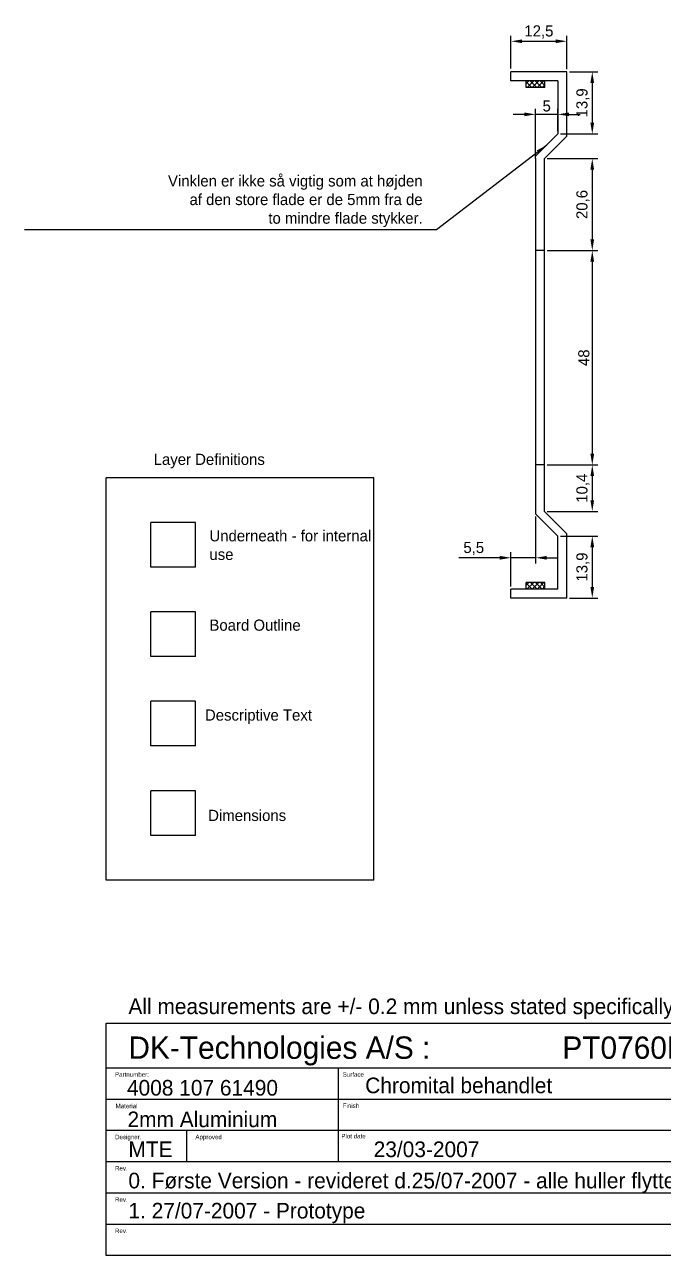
# Model space of a CAD drawing. Header units: millimetres. Extents: x -18 to 411, y -84 to 264.
# Drawn here: x -18.3 to 125.1, y -84 to 191.5 of the extents above; entities that cross this region are included whole.
import ezdxf

# ---------------------------------------------------------------- set-up
doc = ezdxf.new("R2010")
doc.units = ezdxf.units.MM
for name, color, linetype in [('Descriptive Text', 9, 'Continuous'), ('dimensions', 151, 'Continuous'), ('underneath', 9, 'Continuous')]:
    doc.layers.add(name, color=color, linetype=linetype)
doc.dimstyles.new('ISO-25', dxfattribs={"dimtxt": 2.5, "dimasz": 2.5, "dimexe": 1.25, "dimexo": 0.625, "dimtad": 1, "dimzin": 9, "dimtxsty": 'Standard', "dimcen": 2.5, "dimadec": 0, "dimazin": 0, "dimtfac": 1, "dimtmove": 0, "dimatfit": 3, "dimfxl": 0, "dimarcsym": 0})

# ---------------------------------------------------------------- blocks, each defined once
blk = doc.blocks.new('*D62')
at = {"layer": 'Defpoints', "color": 0}
for p in [(103.2, 187.74), (90.7, 181), (103.2, 180.9)]:
    blk.add_point(p, dxfattribs=at)
at = {"layer": 'dimensions', "color": 0, "lineweight": -2}
for p, q in [((90.7, 181.62), (90.7, 188.99)), ((93.2, 187.74), (100.7, 187.74)), ((103.2, 181.52), (103.2, 188.99))]:
    blk.add_line(p, q, dxfattribs=at)
at = {"layer": 'dimensions', "color": 0}
for points in [[(93.2, 188.16), (93.2, 187.33), (90.7, 187.74)], [(100.7, 188.16), (100.7, 187.33), (103.2, 187.74)]]:
    blk.add_solid(points, dxfattribs=at)
at = {"layer": 'dimensions', "color": 0, "insert": (96.95, 189.83), "char_height": 2.5, "attachment_point": 5}
blk.add_mtext('12,5', dxfattribs=at)
blk = doc.blocks.new('*D63')
at = {"layer": 'Defpoints', "color": 0}
for p in [(103.2, 180.9), (101.2, 167), (108.91, 167)]:
    blk.add_point(p, dxfattribs=at)
at = {"layer": 'dimensions', "color": 0, "lineweight": -2}
for p, q in [((103.82, 180.9), (110.16, 180.9)), ((108.91, 178.4), (108.91, 169.5)), ((101.82, 167), (110.16, 167))]:
    blk.add_line(p, q, dxfattribs=at)
at = {"layer": 'dimensions', "color": 0}
for points in [[(108.49, 178.4), (109.32, 178.4), (108.91, 180.9)], [(108.49, 169.5), (109.32, 169.5), (108.91, 167)]]:
    blk.add_solid(points, dxfattribs=at)
at = {"layer": 'dimensions', "color": 0, "insert": (106.82, 173.95), "char_height": 2.5, "attachment_point": 5, "rotation": 90}
blk.add_mtext('13,9', dxfattribs=at)
blk = doc.blocks.new('*D64')
at = {"layer": 'Defpoints', "color": 0}
for p in [(98.2, 161.5), (98.2, 140.9), (108.91, 140.9)]:
    blk.add_point(p, dxfattribs=at)
at = {"layer": 'dimensions', "color": 0, "lineweight": -2}
for p, q in [((98.82, 161.5), (110.16, 161.5)), ((108.91, 159), (108.91, 143.4)), ((98.82, 140.9), (110.16, 140.9))]:
    blk.add_line(p, q, dxfattribs=at)
at = {"layer": 'dimensions', "color": 0}
for points in [[(108.49, 159), (109.32, 159), (108.91, 161.5)], [(108.49, 143.4), (109.32, 143.4), (108.91, 140.9)]]:
    blk.add_solid(points, dxfattribs=at)
at = {"layer": 'dimensions', "color": 0, "insert": (106.82, 151.2), "char_height": 2.5, "attachment_point": 5, "rotation": 90}
blk.add_mtext('20,6', dxfattribs=at)
blk = doc.blocks.new('*D65')
at = {"layer": 'Defpoints', "color": 0}
for p in [(98.2, 140.9), (98.2, 92.9), (108.91, 92.9)]:
    blk.add_point(p, dxfattribs=at)
at = {"layer": 'dimensions', "color": 0, "lineweight": -2}
for p, q in [((98.82, 140.9), (110.16, 140.9)), ((108.91, 138.4), (108.91, 95.4)), ((98.82, 92.9), (110.16, 92.9))]:
    blk.add_line(p, q, dxfattribs=at)
at = {"layer": 'dimensions', "color": 0}
for points in [[(108.49, 138.4), (109.32, 138.4), (108.91, 140.9)], [(108.49, 95.4), (109.32, 95.4), (108.91, 92.9)]]:
    blk.add_solid(points, dxfattribs=at)
at = {"layer": 'dimensions', "color": 0, "insert": (107.03, 116.9), "char_height": 2.5, "attachment_point": 5, "rotation": 90}
blk.add_mtext('48', dxfattribs=at)
blk = doc.blocks.new('*D66')
at = {"layer": 'Defpoints', "color": 0}
for p in [(98.2, 92.9), (98.2, 82.5), (108.91, 82.5)]:
    blk.add_point(p, dxfattribs=at)
at = {"layer": 'dimensions', "color": 0, "lineweight": -2}
for p, q in [((98.82, 92.9), (110.16, 92.9)), ((108.91, 90.4), (108.91, 85)), ((98.82, 82.5), (110.16, 82.5))]:
    blk.add_line(p, q, dxfattribs=at)
at = {"layer": 'dimensions', "color": 0}
for points in [[(108.49, 90.4), (109.32, 90.4), (108.91, 92.9)], [(108.49, 85), (109.32, 85), (108.91, 82.5)]]:
    blk.add_solid(points, dxfattribs=at)
at = {"layer": 'dimensions', "color": 0, "insert": (106.82, 87.7), "char_height": 2.5, "attachment_point": 5, "rotation": 90}
blk.add_mtext('10,4', dxfattribs=at)
blk = doc.blocks.new('*D67')
at = {"layer": 'Defpoints', "color": 0}
for p in [(101.2, 77), (103.2, 63.1), (108.91, 63.1)]:
    blk.add_point(p, dxfattribs=at)
at = {"layer": 'dimensions', "color": 0, "lineweight": -2}
for p, q in [((101.82, 77), (110.16, 77)), ((108.91, 74.5), (108.91, 65.6)), ((103.82, 63.1), (110.16, 63.1))]:
    blk.add_line(p, q, dxfattribs=at)
at = {"layer": 'dimensions', "color": 0}
for points in [[(108.49, 74.5), (109.32, 74.5), (108.91, 77)], [(108.49, 65.6), (109.32, 65.6), (108.91, 63.1)]]:
    blk.add_solid(points, dxfattribs=at)
at = {"layer": 'dimensions', "color": 0, "insert": (106.82, 70.05), "char_height": 2.5, "attachment_point": 5, "rotation": 90}
blk.add_mtext('13,9', dxfattribs=at)
blk = doc.blocks.new('*D90')
at = {"layer": 'Defpoints', "color": 0}
for p in [(96.2, 82), (90.7, 72.13), (90.7, 65.1)]:
    blk.add_point(p, dxfattribs=at)
at = {"layer": 'dimensions', "color": 0, "lineweight": -2}
for p, q in [((96.2, 81.37), (96.2, 70.88)), ((88.2, 72.13), (79.03, 72.13)), ((90.7, 65.72), (90.7, 73.38)), ((96.2, 72.13), (90.7, 72.13)), ((98.7, 72.13), (101.2, 72.13))]:
    blk.add_line(p, q, dxfattribs=at)
at = {"layer": 'dimensions', "color": 0}
for points in [[(88.2, 72.54), (88.2, 71.71), (90.7, 72.13)], [(98.7, 72.54), (98.7, 71.71), (96.2, 72.13)]]:
    blk.add_solid(points, dxfattribs=at)
at = {"layer": 'dimensions', "color": 0, "insert": (82.36, 74.21), "char_height": 2.5, "attachment_point": 5}
blk.add_mtext('5,5', dxfattribs=at)
blk = doc.blocks.new('*D91')
at = {"layer": 'Defpoints', "color": 0}
for p in [(96.2, 171.38), (101.2, 167), (96.2, 161.5)]:
    blk.add_point(p, dxfattribs=at)
at = {"layer": 'dimensions', "color": 0, "lineweight": -2}
for p, q in [((93.7, 171.38), (91.2, 171.38)), ((96.2, 162.12), (96.2, 172.63)), ((101.2, 171.38), (96.2, 171.38)), ((101.2, 167.62), (101.2, 172.63)), ((103.7, 171.38), (106.2, 171.38))]:
    blk.add_line(p, q, dxfattribs=at)
at = {"layer": 'dimensions', "color": 0}
for points in [[(93.7, 171.79), (93.7, 170.96), (96.2, 171.38)], [(103.7, 171.79), (103.7, 170.96), (101.2, 171.38)]]:
    blk.add_solid(points, dxfattribs=at)
at = {"layer": 'dimensions', "color": 0, "insert": (98.7, 173.25), "char_height": 2.5, "attachment_point": 5}
blk.add_mtext('5', dxfattribs=at)

msp = doc.modelspace()

# ---------------------------------------------------------------- hatches: boundary and pattern name
at = {"layer": 'underneath'}
h = msp.add_hatch(dxfattribs=at)
h.set_pattern_fill('ANSI37', color=256, scale=0.25, style=0)
h.paths.add_polyline_path([(98.308, 178.9), (94.088, 178.9), (94.088, 177.4), (98.308, 177.4)])
h = msp.add_hatch(dxfattribs=at)
h.set_pattern_fill('ANSI37', color=256, scale=0.25, style=0)
h.paths.add_polyline_path([(98.308, 66.6), (94.088, 66.6), (94.088, 65.1), (98.308, 65.1)])

# ---------------------------------------------------------------- linework, layer by layer
for p, q in [((90.698, 178.9), (90.698, 180.9)), ((103.198, 180.9), (90.698, 180.9)), ((103.198, 166.5), (103.198, 180.9)), ((101.198, 178.9), (90.698, 178.9)), ((101.198, 178.9), (101.198, 167)), ((101.198, 167), (96.198, 162)), ((103.198, 166.5), (98.198, 161.5)), ((96.198, 161.5), (96.198, 162)), ((96.198, 161.5), (96.198, 82)), ((98.198, 82.5), (98.198, 161.5)), ((98.198, 140.9), (96.198, 140.9)), ((98.198, 92.9), (96.198, 92.9)), ((96.198, 82), (101.198, 77)), ((103.198, 77.5), (98.198, 82.5)), ((103.198, 63.1), (103.198, 77.5)), ((101.198, 65.1), (101.198, 77)), ((90.698, 63.1), (90.698, 65.1)), ((101.198, 65.1), (90.698, 65.1)), ((90.698, 63.1), (90.698, 63.1)), ((103.198, 63.1), (90.698, 63.1)), ((20, 60), (10, 60)), ((10, 50), (10, 60)), ((20, 50), (20, 60)), ((20, 50), (10, 50))]:
    msp.add_line(p, q)
at = {"layer": 'Descriptive Text'}
for p, q in [((0, 0), (0, 90)), ((60, 90), (0, 90)), ((60, 0), (60, 90)), ((20, 40), (10, 40)), ((10, 30), (10, 40)), ((20, 30), (20, 40)), ((20, 30), (10, 30)), ((60, 0), (0, 0)), ((0, -32.02), (258.962, -32.02)), ((0, -84.02), (0, -32.02)), ((0, -42.02), (258.962, -42.02)), ((52, -42.02), (52, -49.02)), ((0, -49.02), (258.962, -49.02)), ((52, -49.02), (52, -56.02)), ((0, -56.02), (258.962, -56.02)), ((18, -56.02), (18, -63.02)), ((52, -56.02), (52, -63.02)), ((0, -63.02), (258.962, -63.02)), ((0, -70.02), (258.962, -70.02)), ((0, -77.02), (258.962, -77.02)), ((258.962, -84.02), (0, -84.02))]:
    msp.add_line(p, q, dxfattribs=at)
at = {"layer": 'dimensions'}
for p, q in [((10, 10), (10, 20)), ((20, 20), (10, 20)), ((20, 10), (20, 20)), ((20, 10), (10, 10))]:
    msp.add_line(p, q, dxfattribs=at)
at = {"layer": 'underneath'}
for p, q in [((94.088, 177.4), (94.088, 178.9)), ((98.308, 177.4), (94.088, 177.4)), ((98.308, 177.4), (98.308, 178.9)), ((10, 70), (10, 80)), ((20, 80), (10, 80)), ((20, 70), (20, 80)), ((20, 70), (10, 70)), ((94.088, 65.1), (94.088, 66.6)), ((98.308, 66.6), (94.088, 66.6)), ((98.308, 65.1), (98.308, 66.6))]:
    msp.add_line(p, q, dxfattribs=at)

# ---------------------------------------------------------------- texts
at = {"insert": (23.149, 58.299), "char_height": 2.5, "width": 25.4979, "attachment_point": 1}
msp.add_mtext('Board Outline', dxfattribs=at)
at = {"layer": 'Descriptive Text'}
for s, height, p in [('All measurements are +/- 0.2 mm unless stated specifically on dimensions', 3.5, (5, -30.02)), ('DK-Technologies A/S :', 5, (5, -40.02)), ('PT0760M Alu Cooler', 5, (102.209, -40.02)), ('Partnumber:', 1, (2, -44.02)), ('Surface', 1, (53, -44.02)), ('Chromital behandlet', 3.5, (58.05, -47.72)), ('4008 107 61490', 3.5, (4.67, -48.255)), ('Material', 1, (2.124, -51.084)), ('2mm Aluminium', 3.5, (4.794, -55.32)), ('Finish', 1, (53, -51.02)), ('Designer.', 1, (2, -58.02)), ('Approved', 1, (20, -58.02)), ('Plot date', 1, (52.7, -57.82)), ('MTE', 3.5, (5, -62.02)), ('23/03-2007', 3.5, (59.934, -62.02)), ('Rev.', 1, (2, -65.02)), ('0. Første Version - revideret d.25/07-2007 - alle huller flyttet 0,05mm op', 3.5, (5, -69.02)), ('Rev.', 1, (2, -72.02)), ('1. 27/07-2007 - Prototype', 3.5, (5.001, -75.761)), ('Rev.', 1, (2, -79.02))]:
    msp.add_text(s, height=height, dxfattribs=at).set_placement(p)
at = {"layer": 'Descriptive Text', "insert": (70.908, 146.149), "char_height": 2.5, "attachment_point": 9}
msp.add_mtext('Vinklen er ikke så vigtig som at højden\\Paf den store flade er de 5mm fra de\\Pto mindre flade stykker.', dxfattribs=at)
at = {"layer": 'Descriptive Text', "char_height": 2.5, "attachment_point": 1}
for s, insert, width in [('Layer Definitions', (10.66, 95.411), 44.3157), ('Descriptive Text', (22.149, 38.175), 25.4979)]:
    msp.add_mtext(s, dxfattribs=dict(at, insert=insert, width=width))
at = {"layer": 'dimensions', "insert": (22.87, 15.711), "char_height": 2.5, "width": 30.761, "attachment_point": 1}
msp.add_mtext('Dimensions', dxfattribs=at)
at = {"layer": 'underneath', "insert": (23.149, 78.299), "char_height": 2.5, "width": 36.8508, "attachment_point": 1}
msp.add_mtext('Underneath - for internal use', dxfattribs=at)

# ---------------------------------------------------------------- dimensions: what is measured, and where the dimension line sits
at = {"layer": 'dimensions'}
for base, p1, p2, picture, middle in [((103.198, 187.745), (90.698, 181), (103.198, 180.9), '*D62', (96.948, 189.828)), ((96.198, 171.376), (101.198, 167), (96.198, 161.5), '*D91', (98.698, 173.251)), ((90.698, 72.127), (96.198, 82), (90.698, 65.1), '*D90', (82.365, 74.211))]:
    dim = msp.add_linear_dim(base=base, p1=p1, p2=p2, dimstyle='ISO-25', dxfattribs=at)
    dim.commit()
    dim.dimension.update_dxf_attribs({"geometry": picture, "text_midpoint": middle})
dim = msp.add_linear_dim(base=(108.905, 167), p1=(103.198, 180.9), p2=(101.198, 167), angle=90, dimstyle='ISO-25', dxfattribs=at)
dim.commit()
dim.dimension.update_dxf_attribs({"geometry": '*D63', "text_midpoint": (106.822, 173.95)})
for base, p1, p2, picture, middle in [((108.905, 140.9), (98.198, 161.5), (98.198, 140.9), '*D64', (106.822, 151.2)), ((108.905, 92.9), (98.198, 140.9), (98.198, 92.9), '*D65', (107.03, 116.9)), ((108.905, 82.5), (98.198, 92.9), (98.198, 82.5), '*D66', (106.822, 87.7)), ((108.905, 63.1), (101.198, 77), (103.198, 63.1), '*D67', (106.822, 70.05))]:
    dim = msp.add_linear_dim(base=base, p1=p1, p2=p2, angle=90, dimstyle='ISO-25', override={"dimtmove": 1}, dxfattribs=at)
    dim.commit()
    dim.dimension.update_dxf_attribs({"geometry": picture, "text_midpoint": middle})

# ---------------------------------------------------------------- leaders
at = {"layer": 'Descriptive Text', "annotation_type": 0, "has_hookline": 1, "hookline_direction": 1, "text_width": 89.167}
msp.add_leader([(98.698, 164.5), (74.033, 145.524), (71.533, 145.524)], dimstyle='ISO-25', dxfattribs=at)

doc.saveas('drawing.dxf')
